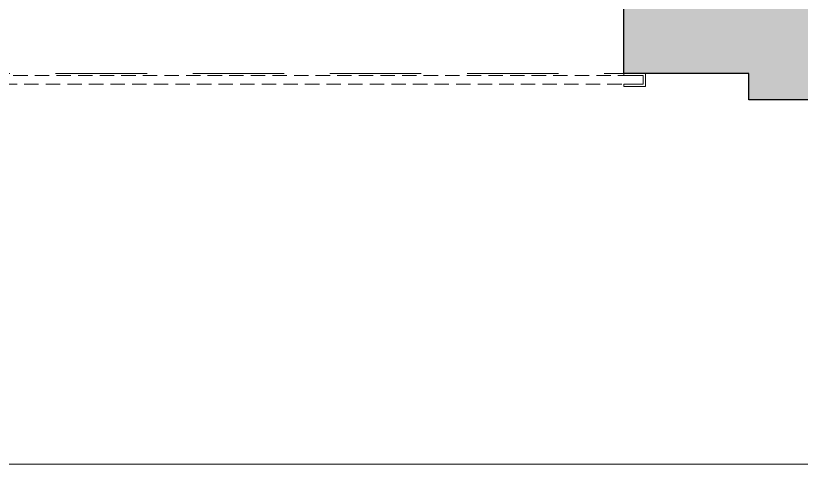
# Model space of a CAD drawing. Header units: feet. Extents: x 9180624 to 9191001, y -6881561 to -6874551.
# Drawn here: x 9182366 to 9184166, y -6881561 to -6880534 of the extents above; entities that cross this region are included whole.
import ezdxf

# ---------------------------------------------------------------- set-up
doc = ezdxf.new("R2010")
doc.units = ezdxf.units.FT
doc.header["$LTSCALE"] = 33
doc.header["$MEASUREMENT"] = 0
doc.linetypes.add('HIDDEN', pattern=[9.525, 6.35, -3.175])
doc.linetypes.add('HIDDENX2', pattern=[0.75, 0.5, -0.25])
for name, color, linetype, lineweight in [('A-shutter', 8, 'Continuous', 18), ('beam', 90, 'Continuous', 9), ('column hatch', 5, 'Continuous', 0), ('LENS_DIMENSION', 193, 'Continuous', 0), ('rolling shutter', 1, 'Continuous', 5), ('Steps', 4, 'Continuous', 9)]:
    doc.layers.add(name, color=color, linetype=linetype, lineweight=lineweight)
doc.layers.add('column', color=10, linetype='Continuous')

# ---------------------------------------------------------------- blocks, each defined once
blk = doc.blocks.new('*U49')
at = {"layer": 'A-shutter', "color": 5, "ltscale": 10}
blk.add_lwpolyline([(41036978.5, -1561539.2), (41036978.5, -1561544.2), (41036933.5, -1561544.2), (41036933.5, -1561564.2), (41036978.5, -1561564.2), (41036978.5, -1561569.2), (41036928.5, -1561569.2), (41036928.5, -1561539.2)], close=True, dxfattribs=at)
at = {"layer": 'A-shutter', "color": 5, "linetype": 'HIDDENX2', "ltscale": 2}
blk.add_lwpolyline([(41036933.5, -1561544.2), (41036933.5, -1561564.2), (41039268.5, -1561564.2), (41039268.5, -1561544.2)], close=True, dxfattribs=at)
blk = doc.blocks.new('A$Ca0c27ec0')
at = {"layer": 'column hatch'}
h = blk.add_hatch(color=251, dxfattribs=at)
h.dxf.hatch_style = 1
h.paths.add_polyline_path([(-6932, 5669.6), (-6595, 5669.6), (-6595, 7009.6), (-6932, 7009.6)])
h.paths.add_polyline_path([(-9982, 7009.6), (-10377, 7009.6), (-10377, 5719.6), (-9982, 5719.6)])
h.paths.add_polyline_path([(-9487, 1249.6), (-10377, 1249.6), (-10377, 894.6), (-9487, 894.6)])
h.paths.add_polyline_path([(-7242, 1224.6), (-6380, 1224.6), (-6380, 894.6), (-6695, 894.6), (-6695, 834.6), (-6955, 834.6), (-6955, 894.6), (-7242, 894.6)])
h.paths.add_polyline_path([(-3860, 1224.6), (-3180, 1224.6), (-3180, 894.6), (-3495, 894.6), (-3495, 819.6), (-3555, 819.6), (-3555, 894.6), (-3860, 894.6)])
h.paths.add_polyline_path([(-572, 1179.6), (0, 1179.6), (0, 839.6), (-572, 839.6)])
at = {"layer": 'beam', "linetype": 'HIDDEN'}
blk.add_lwpolyline([(-7242, 1224.6), (-9487, 1224.6), (-9487, 894.6), (-7242, 894.6)], close=True, dxfattribs=at)
at = {"layer": 'column'}
blk.add_lwpolyline([(-7242, 1224.6), (-6380, 1224.6), (-6380, 894.6), (-6695, 894.6), (-6695, 834.6), (-6955, 834.6), (-6955, 894.6), (-7242, 894.6)], close=True, dxfattribs=at)
at = {"layer": 'Steps'}
blk.add_line((0, 0), (-10377, 0), dxfattribs=at)
at = {"layer": 'rolling shutter', "color": 2, "xscale": -1}
blk.add_blockref('*U49', (41029736.5, 1562434.3), dxfattribs=at)

msp = doc.modelspace()

# ---------------------------------------------------------------- block references
at = {"layer": 'LENS_DIMENSION'}
msp.add_blockref('A$Ca0c27ec0', (9191001, -6881560.6), dxfattribs=at)

doc.saveas('drawing.dxf')
